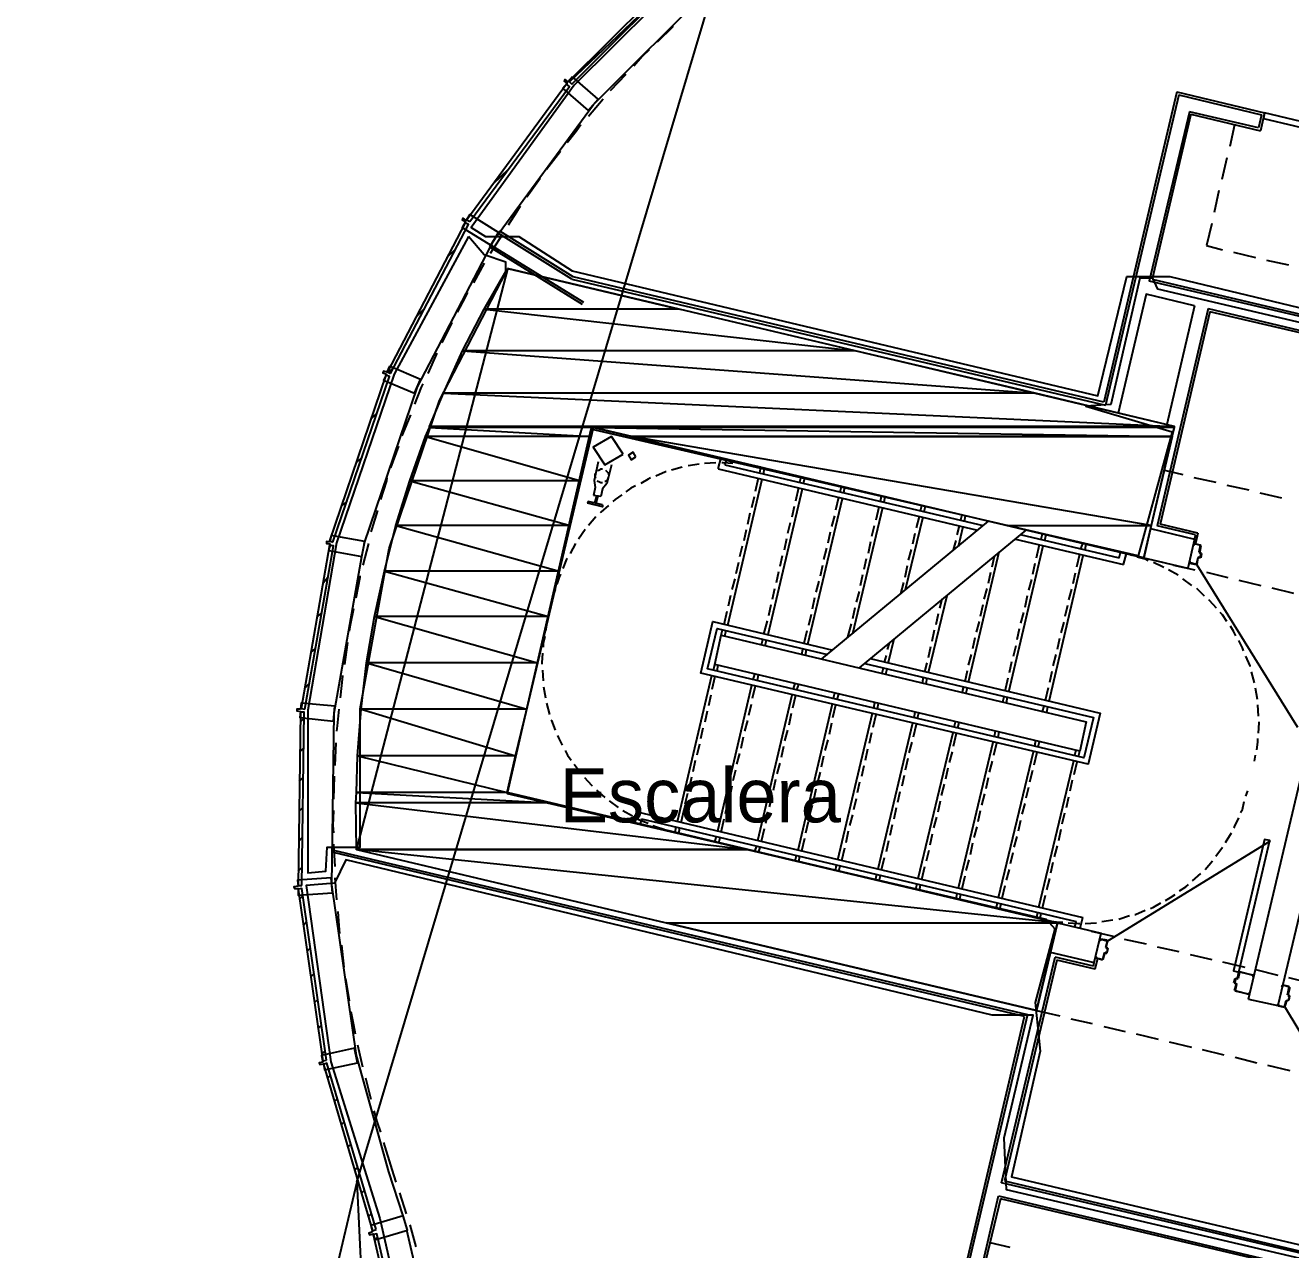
# Model space of a CAD drawing. Header units: feet. Extents: x -84 to 198, y -22 to 181.
# Drawn here: x 21.01 to 49.11, y 111.88 to 139.07 of the extents above; entities that cross this region are included whole.
import ezdxf
from ezdxf.enums import TextEntityAlignment as Align

# ---------------------------------------------------------------- set-up
doc = ezdxf.new("R2010")
doc.units = ezdxf.units.FT
for name, color, linetype in [('A-AREA-COMUN', 252, 'CONTINUOUS'), ('A-AREA-UNIDAD', 30, 'CONTINUOUS'), ('A-LINEA', 7, 'CONTINUOUS'), ('A-MURO-CONCRETO', 8, 'CONTINUOUS'), ('A-NOMBRE-ESPACIO', 2, 'CONTINUOUS')]:
    doc.layers.add(name, color=color, linetype=linetype)

msp = doc.modelspace()

# ---------------------------------------------------------------- linework, layer by layer
at = {"layer": 'A-AREA-COMUN'}
msp.add_lwpolyline([(30.848, 134.3822), (29.2, 131.3244), (27.92, 127.5733), (27.28, 123.8578), (27.28, 120.2489), (27.68, 120.2844), (27.712, 120.8178), (28.448, 120.8178), (28.448, 123.8933), (29.088, 127.4489), (30.208, 130.7378), (31.68, 133.5822), (31.68, 133.8133), (31.2, 133.9733)], close=True, dxfattribs=at)
msp.add_lwpolyline([(51.232, 132.0178), (46.16, 133.2089), (46.048, 133.4578), (45.76, 133.4578), (45.12, 130.6489), (44.56, 130.6133), (46.48, 130.0444), (45.728, 127.2889), (33.568, 130.0978), (31.712, 122.0089), (43.68, 119.2178), (43.872, 119.0044), (43.44, 117.3689), (43.552, 116.2844), (42.912, 113.4933), (58.24, 109.8844)], dxfattribs=at)
at = {"layer": 'A-AREA-UNIDAD'}
for points in [[(35.808, 140.3378), (33.2, 137.7422), (30.912, 134.5778), (31.232, 134.3822), (31.968, 134.3822), (33.152, 133.6178), (44.832, 130.8444), (45.472, 133.4933), (46.432, 133.4933), (52.128, 132.1244)], [(58.16, 109.6178), (42.8, 113.2089), (42.752, 114.3644), (43.392, 117.0844), (42.48, 117.0844), (28.128, 120.5333), (27.872, 120.0178), (27.248, 119.9644), (27.792, 116.0533), (28.88, 112.5689), (29.84, 108.3733)]]:
    msp.add_lwpolyline(points, dxfattribs=at)
at = {"layer": 'A-LINEA'}
for p, q in [((36.6881, 141.2357), (28.3665, 113.3809)), ((36.6881, 141.2357), (28.3665, 113.3809)), ((33.0933, 137.8178), (35.5067, 140.1244)), ((35.4, 139.0444), (35.04, 138.6978)), ((33.0267, 137.7511), (33.0267, 137.7644)), ((34.3467, 137.9778), (34, 137.6178)), ((46.5867, 137.5911), (44.96, 130.6978)), ((46.6267, 137.5244), (45, 130.6311)), ((46.5867, 137.5911), (48.5333, 137.1244)), ((46.6267, 137.5244), (48.4667, 137.0844)), ((33.84, 137.4311), (33.52, 137.0444)), ((46.8667, 137.1511), (45.9733, 133.3911)), ((46.8933, 137.0978), (46.04, 133.4311)), ((48.4, 136.7911), (46.8667, 137.1511)), ((46.8933, 137.0978), (48.44, 136.7244)), ((48.4667, 137.0844), (48.4, 136.7911)), ((48.5333, 137.1244), (48.44, 136.7244)), ((47.8667, 136.8578), (47.76, 136.3778)), ((32.8933, 136.2711), (32.5867, 135.8711)), ((47.6933, 136.1244), (47.5867, 135.6444)), ((31.4, 135.5511), (31.7467, 135.8844)), ((32.44, 135.6711), (32.1467, 135.2578)), ((47.52, 135.4044), (47.4133, 134.9111)), ((47.36, 134.6711), (47.24, 134.1778)), ((31.5467, 134.4978), (31.32, 134.1511)), ((31.6, 134.4178), (31.3333, 134.0044)), ((33.1467, 133.4311), (31.5067, 134.4578)), ((33.1733, 133.4844), (31.5467, 134.4978)), ((30.3733, 133.9111), (30.56, 134.0978)), ((33.3867, 132.8711), (31.32, 134.1511)), ((33.4133, 132.9111), (31.3467, 134.1911)), ((47.24, 134.1778), (47.6, 134.0844)), ((31.2, 133.7911), (30.96, 133.3511)), ((47.84, 134.0311), (48.3333, 133.9111)), ((48.5733, 133.8578), (49.0667, 133.7511)), ((31.7159, 133.6567), (28.3582, 120.754)), ((33.1467, 133.4311), (45, 130.6311)), ((44.96, 130.6978), (33.1733, 133.4844)), ((75.3067, 126.4711), (45.9733, 133.3911)), ((46.04, 133.4311), (75.32, 126.5244)), ((29.6933, 132.6044), (29.88, 132.7911)), ((47.28, 132.7778), (46.1467, 127.9511)), ((47.32, 132.7111), (46.2133, 127.9911)), ((46.9733, 132.8444), (46.36, 130.2044)), ((47.28, 132.7778), (75.24, 126.1778)), ((75.2267, 126.1244), (47.32, 132.7111)), ((30.1467, 131.7911), (29.9467, 131.3378)), ((29.0133, 131.2978), (29.0133, 131.2978)), ((29.08, 131.3644), (29.2, 131.4844)), ((28.6933, 130.3378), (28.8133, 130.4578)), ((29.2933, 129.7244), (29.12, 129.2444)), ((28.36, 129.3644), (28.4933, 129.4844)), ((34.0267, 129.3111), (33.92, 128.8978)), ((35.9733, 129.3244), (35.7333, 129.2844)), ((36.3467, 129.3511), (36.0933, 129.3378)), ((36.4, 129.2178), (36.4667, 129.4711)), ((36.5467, 129.3111), (36.5867, 129.4311)), ((36.5467, 129.3111), (42.28, 127.9644)), ((35.6, 129.2578), (35.36, 129.1911)), ((36.4, 129.2178), (42.16, 127.8578)), ((37.3467, 129.2578), (37.2133, 129.2844)), ((37.2267, 128.7244), (37.2933, 129.0178)), ((37.32, 129.1378), (37.3467, 129.2578)), ((37.4, 129.1111), (37.4267, 129.2311)), ((38.2133, 128.9244), (38.24, 129.0444)), ((38.2933, 128.8978), (38.32, 129.0178)), ((46.3067, 129.1911), (46.72, 129.0978)), ((46.96, 129.0311), (47.4533, 128.9244)), ((33.6667, 128.8044), (33.6267, 128.6311)), ((36.6133, 125.7511), (37.3733, 128.9911)), ((37.5067, 125.5378), (38.2667, 128.7778)), ((38.12, 128.5111), (38.1867, 128.8044)), ((39.1067, 128.7111), (39.1333, 128.8311)), ((39.1867, 128.6978), (39.2133, 128.8178)), ((47.6933, 128.8578), (48.1867, 128.7511)), ((28.0267, 128.3911), (28.16, 128.5111)), ((33.7867, 128.6044), (33.6267, 128.6311)), ((33.6933, 128.6178), (33.6533, 128.4578)), ((33.72, 128.6178), (33.68, 128.4578)), ((37.1467, 128.3644), (37.2, 128.6044)), ((38.3867, 125.3244), (39.16, 128.5644)), ((39.0133, 128.3111), (39.08, 128.5911)), ((40, 128.4978), (40.0267, 128.6178)), ((40.08, 128.4844), (40.1067, 128.6044)), ((48.4267, 128.6844), (48.9067, 128.5778)), ((37.0533, 127.9911), (37.1067, 128.2444)), ((38.04, 128.1511), (38.0933, 128.3911)), ((38.92, 127.9378), (38.9867, 128.1778)), ((39.3867, 125.5644), (40.0533, 128.3644)), ((39.9067, 128.0844), (39.9733, 128.3778)), ((40.8933, 128.2844), (40.92, 128.4044)), ((40.9733, 128.2711), (41, 128.3911)), ((41.7867, 128.0844), (41.8133, 128.2044)), ((41.8667, 128.0578), (41.8933, 128.1778)), ((33.68, 128.1511), (33.52, 127.9644)), ((37.9467, 127.7911), (38, 128.0311)), ((38.6933, 124.9911), (42.4, 128.0578)), ((39.8133, 127.7244), (39.8667, 127.9644)), ((40.56, 126.5378), (40.9467, 128.1511)), ((40.8, 127.9111), (40.8667, 128.1644)), ((41.7067, 127.7511), (41.76, 127.9511)), ((41.7333, 127.4978), (41.84, 127.9378)), ((46, 127.8978), (46.9733, 127.6578)), ((47, 127.7511), (46.1467, 127.9511)), ((47.0533, 127.7911), (46.2133, 127.9911)), ((33.44, 127.8711), (33.2933, 127.6578)), ((36.9733, 127.6311), (37.0267, 127.8711)), ((37.8667, 127.4178), (37.92, 127.6711)), ((38.84, 127.5778), (38.8933, 127.8178)), ((39.5333, 124.8044), (43.24, 127.8578)), ((39.7333, 127.3511), (39.7867, 127.6044)), ((40.72, 127.5511), (40.7733, 127.7911)), ((41.6267, 127.4178), (41.68, 127.6311)), ((43, 127.6578), (45.4, 127.0978)), ((43.1067, 127.7644), (45.3067, 127.2444)), ((43.5733, 127.6578), (43.6, 127.7778)), ((43.6533, 127.6311), (43.68, 127.7644)), ((46.9733, 127.6578), (46.8267, 127.0178)), ((47, 127.7511), (46.9733, 127.6711)), ((47.0533, 127.7911), (47, 127.5644)), ((27.76, 127.4844), (27.8, 127.5244)), ((28.6267, 127.5644), (28.5067, 127.0844)), ((33.2267, 127.5644), (33.1067, 127.3378)), ((36.88, 127.2711), (36.9333, 127.5111)), ((38.7467, 127.2044), (38.8133, 127.4578)), ((40.6267, 127.1911), (40.6933, 127.4311)), ((41.96, 124.4844), (42.64, 127.3778)), ((42.8533, 124.2711), (43.6133, 127.5111)), ((43.4667, 127.2444), (43.5333, 127.5378)), ((44.36, 127.0444), (44.4267, 127.3244)), ((44.4533, 127.4444), (44.4933, 127.5644)), ((44.5467, 127.4311), (44.5733, 127.5511)), ((45.3067, 127.2444), (45.3333, 127.3644)), ((45.3333, 127.3644), (45.4667, 127.3378)), ((45.4, 127.0978), (45.4667, 127.3378)), ((45.5867, 127.2978), (45.4667, 127.3378)), ((46.9733, 127.5644), (47.12, 127.5244)), ((46.9733, 127.5511), (46.9733, 127.5511)), ((47.0805, 127.3757), (47.0954, 127.3516)), ((47.0933, 127.3644), (47.1333, 127.3511)), ((47.1067, 127.5244), (47.1067, 127.5244)), ((47.12, 127.3378), (47.12, 127.3378)), ((47.1333, 127.3378), (47.12, 127.2444)), ((27.8667, 123.7911), (28.48, 127.2711)), ((36.8, 126.8978), (36.8533, 127.1511)), ((37.7733, 127.0578), (37.8267, 127.2978)), ((38.6667, 126.8444), (38.72, 127.0844)), ((39.64, 126.9911), (39.6933, 127.2311)), ((40.5467, 126.8178), (40.6, 127.0711)), ((42.48, 127.0444), (42.5333, 127.2844)), ((43.3867, 126.8844), (43.44, 127.1244)), ((43.7467, 124.0578), (44.5067, 127.2978)), ((45.8533, 127.2444), (46.8267, 127.0178)), ((45.8533, 127.2444), (46.2667, 127.1511)), ((46.5067, 127.0844), (46.9867, 126.9778)), ((47.0533, 127.2444), (47.0267, 127.0978)), ((47.0274, 127.09), (49.2642, 123.4848)), ((47.0779, 127.2572), (47.0539, 127.2424)), ((47.1067, 127.2578), (47.1067, 127.2578)), ((27.6267, 126.6978), (27.72, 126.8044)), ((36.7067, 126.5378), (36.7733, 126.7778)), ((37.6933, 126.6978), (37.7467, 126.9378)), ((39.56, 126.6311), (39.6133, 126.8711)), ((42.4, 126.6844), (42.4533, 126.9244)), ((43.2933, 126.5244), (43.36, 126.7644)), ((44.28, 126.6711), (44.3333, 126.9111)), ((46.6133, 126.8578), (46.4, 126.9778)), ((46.92, 126.6311), (46.72, 126.7778)), ((47.24, 126.9244), (47.72, 126.8044)), ((48.1733, 117.4444), (50.4, 126.8578)), ((32.7733, 126.5378), (32.7333, 126.4044)), ((37.6, 126.3244), (37.6533, 126.5644)), ((38.5733, 126.4844), (38.64, 126.7244)), ((39.4667, 126.2578), (39.5333, 126.4978)), ((40.4533, 126.4444), (40.52, 126.6978)), ((42.3067, 126.3244), (42.3733, 126.5644)), ((44.1867, 126.3111), (44.2533, 126.5511)), ((47.2, 126.3911), (47.0267, 126.5644)), ((47.96, 126.7511), (48.4533, 126.6311)), ((48.6933, 126.5778), (49.1733, 126.4578)), ((51.0533, 126.6978), (48.8267, 117.2978)), ((36.6267, 126.1778), (36.68, 126.4178)), ((37.52, 125.9644), (37.5733, 126.2044)), ((38.4933, 126.1111), (38.5467, 126.3644)), ((41.0667, 124.6978), (41.48, 126.4044)), ((41.32, 126.1244), (41.3733, 126.3244)), ((42.2267, 125.9511), (42.28, 126.2044)), ((43.2133, 126.1511), (43.2667, 126.4044)), ((27.48, 125.9244), (27.5867, 126.0178)), ((36.5333, 125.7644), (36.6, 126.0578)), ((38.4133, 125.7511), (38.4667, 125.9911)), ((39.3867, 125.8978), (39.44, 126.1378)), ((41.24, 125.7644), (41.2933, 126.0044)), ((43.12, 125.7911), (43.1867, 126.0311)), ((44.1067, 125.9511), (44.16, 126.1911)), ((32.5867, 125.7511), (32.56, 125.6178)), ((36.4667, 125.5244), (36.4933, 125.6444)), ((37.4133, 125.5511), (37.4933, 125.8444)), ((39.28, 125.4844), (39.36, 125.7778)), ((41.1467, 125.3911), (41.2, 125.6444)), ((42.1333, 125.5911), (42.2, 125.8311)), ((43.04, 125.4311), (43.0933, 125.6711)), ((44.0133, 125.5778), (44.08, 125.8178)), ((28.16, 125.3644), (28.0933, 124.8711)), ((36.5467, 125.5111), (36.5733, 125.6311)), ((37.36, 125.3111), (37.3867, 125.4311)), ((37.44, 125.2978), (37.4667, 125.4178)), ((38.3067, 125.3511), (38.3733, 125.6311)), ((40.1733, 124.8978), (40.3067, 125.4444)), ((42.0533, 125.2311), (42.1067, 125.4711)), ((43.9333, 125.2178), (43.9867, 125.4578)), ((27.3467, 125.1378), (27.4533, 125.2311)), ((38.2533, 125.0978), (38.28, 125.2178)), ((38.3333, 125.0844), (38.36, 125.2044)), ((40.16, 125.2044), (40.2, 125.3511)), ((41.0667, 125.0311), (41.12, 125.2711)), ((41.96, 124.8578), (42.0267, 125.0978)), ((42.96, 125.0578), (43.0133, 125.2978)), ((43.84, 124.8444), (43.9067, 125.0978)), ((36.2933, 124.7511), (36.32, 124.8711)), ((36.3733, 124.7378), (36.4, 124.8578)), ((40.04, 124.6844), (40.0667, 124.8044)), ((40.0933, 124.9244), (40.1333, 125.0711)), ((40.9867, 124.7111), (41.04, 124.9111)), ((42.8667, 124.6978), (42.92, 124.9378)), ((32.4933, 124.7511), (32.5067, 124.5111)), ((35.4933, 121.3911), (36.2533, 124.6311)), ((36.2667, 124.3244), (36.3333, 124.6178)), ((37.1733, 124.5378), (37.2133, 124.6578)), ((37.2667, 124.5244), (37.2933, 124.6444)), ((40.12, 124.6578), (40.1467, 124.7778)), ((40.9333, 124.4711), (40.96, 124.5911)), ((41.0133, 124.4444), (41.04, 124.5778)), ((41.88, 124.4978), (41.9333, 124.7378)), ((42.7733, 124.2844), (42.84, 124.5778)), ((43.76, 124.4844), (43.8133, 124.7244)), ((48.3067, 124.4711), (48.24, 124.7111)), ((27.2133, 124.3511), (27.3067, 124.4444)), ((32.52, 124.3778), (32.56, 124.1378)), ((36.3867, 121.1778), (37.1467, 124.4178)), ((37.16, 124.1244), (37.2267, 124.4044)), ((38.0667, 124.3378), (38.1067, 124.4578)), ((38.1467, 124.3111), (38.1867, 124.4311)), ((38.96, 124.1244), (38.9867, 124.2444)), ((41.8267, 124.2578), (41.8533, 124.3778)), ((41.8267, 124.2578), (41.84, 124.3511)), ((41.9067, 124.2444), (41.9333, 124.3644)), ((43.6667, 124.0844), (43.7333, 124.3644)), ((48.3733, 124.0978), (48.3333, 124.3511)), ((32.5867, 124.0178), (32.6533, 123.7644)), ((36.1867, 123.9644), (36.24, 124.2044)), ((37.08, 123.7511), (37.1333, 123.9911)), ((37.28, 120.9644), (38.04, 124.2044)), ((38.0533, 123.9111), (38.12, 124.1911)), ((38.1733, 120.7511), (38.9333, 124.0044)), ((38.9467, 123.6978), (39.0133, 123.9778)), ((39.04, 124.0978), (39.08, 124.2178)), ((39.8533, 123.9111), (39.88, 124.0311)), ((39.9333, 123.8844), (39.96, 124.0178)), ((42.72, 124.0444), (42.7467, 124.1644)), ((42.8, 124.0311), (42.8267, 124.1511)), ((43.6, 123.8311), (43.64, 123.9511)), ((48.4, 123.7244), (48.3867, 123.9778)), ((27.12, 123.6044), (27.2, 123.6844)), ((36.1067, 123.6044), (36.16, 123.8444)), ((37.9733, 123.5378), (38.0267, 123.7911)), ((39.0533, 120.5378), (39.8267, 123.7911)), ((39.84, 123.4844), (39.9067, 123.7644)), ((40.7467, 123.6978), (40.7733, 123.8178)), ((40.8267, 123.6844), (40.8533, 123.8044)), ((43.6933, 123.8178), (43.72, 123.9378)), ((36.0133, 123.2311), (36.0667, 123.4711)), ((36.9867, 123.3911), (37.0533, 123.6311)), ((37.88, 123.1778), (37.9467, 123.4178)), ((38.8667, 123.3244), (38.92, 123.5778)), ((39.9467, 120.3378), (40.72, 123.5778)), ((40.7333, 123.2711), (40.8, 123.5511)), ((41.64, 123.4844), (41.6667, 123.6044)), ((41.72, 123.4711), (41.7467, 123.5911)), ((42.5333, 123.2711), (42.56, 123.4044)), ((27.9067, 123.1378), (27.88, 122.6311)), ((35.9333, 122.8711), (35.9867, 123.1111)), ((36.9067, 123.0178), (36.96, 123.2711)), ((38.7733, 122.9644), (38.84, 123.2044)), ((39.76, 123.1244), (39.8133, 123.3644)), ((40.64, 122.9111), (40.7067, 123.1511)), ((40.84, 120.1244), (41.6133, 123.3644)), ((41.6267, 123.0578), (41.6933, 123.3511)), ((41.7333, 119.9111), (42.5067, 123.1511)), ((42.52, 122.8578), (42.5867, 123.1378)), ((42.6133, 123.2578), (42.64, 123.3778)), ((43.4267, 123.0711), (43.4533, 123.1911)), ((43.5067, 123.0444), (43.5333, 123.1644)), ((27.1067, 122.9378), (27.2, 123.0311)), ((36.8133, 122.6578), (36.88, 122.8978)), ((37.8, 122.8178), (37.8533, 123.0578)), ((38.6933, 122.6044), (38.7467, 122.8444)), ((39.6667, 122.7511), (39.72, 123.0044)), ((41.5333, 122.6978), (41.6, 122.9378)), ((42.6267, 119.6978), (43.4, 122.9378)), ((43.4133, 122.6444), (43.48, 122.9244)), ((44.32, 122.8578), (44.3467, 122.9778)), ((44.4, 122.8311), (44.4267, 122.9511)), ((48.3067, 122.7244), (48.3333, 122.8578)), ((35.84, 122.4978), (35.8933, 122.7511)), ((37.7067, 122.4444), (37.7733, 122.6844)), ((39.5867, 122.3911), (39.64, 122.6311)), ((40.56, 122.5378), (40.6133, 122.7911)), ((41.4533, 122.3378), (41.5067, 122.5778)), ((42.4267, 122.4844), (42.4933, 122.7244)), ((43.52, 119.4844), (44.2933, 122.7378)), ((44.3067, 122.4311), (44.3733, 122.7111)), ((27.0933, 122.2844), (27.1867, 122.3644)), ((27.8667, 122.3911), (27.8533, 121.8844)), ((35.76, 122.1378), (35.8133, 122.3778)), ((36.7333, 122.2978), (36.7867, 122.5378)), ((37.6267, 122.0844), (37.68, 122.3244)), ((38.6, 122.2311), (38.6667, 122.4844)), ((39.4933, 122.0311), (39.5467, 122.2711)), ((40.48, 122.1778), (40.5333, 122.4178)), ((42.3467, 122.1244), (42.4, 122.3644)), ((43.32, 122.2711), (43.3867, 122.5244)), ((44.2133, 122.0711), (44.2667, 122.3111)), ((33.6933, 122.0844), (33.88, 121.9244)), ((35.6667, 121.7778), (35.72, 122.0178)), ((36.6533, 121.9244), (36.7067, 122.1778)), ((38.52, 121.8711), (38.5733, 122.1111)), ((40.3867, 121.8178), (40.44, 122.0578)), ((41.36, 121.9644), (41.4267, 122.2178)), ((42.2533, 121.7511), (42.32, 122.0044)), ((43.24, 121.9111), (43.2933, 122.1511)), ((48.12, 121.9511), (48.16, 122.0711)), ((33.9733, 121.8444), (34.1733, 121.6978)), ((36.56, 121.5644), (36.6133, 121.8044)), ((37.5333, 121.7111), (37.6, 121.9644)), ((38.4267, 121.5111), (38.4933, 121.7511)), ((39.4133, 121.6578), (39.4667, 121.8978)), ((41.28, 121.6044), (41.3333, 121.8444)), ((43.1467, 121.5511), (43.2133, 121.7911)), ((44.1333, 121.6978), (44.1867, 121.9378)), ((27.0933, 121.6178), (27.1733, 121.6978)), ((34.28, 121.6311), (34.4933, 121.5111)), ((34.6, 121.6044), (34.5467, 121.3511)), ((34.6, 121.6044), (44.4933, 119.2578)), ((34.6933, 121.4444), (34.6667, 121.3244)), ((34.6933, 121.4444), (44.3467, 119.1644)), ((35.5733, 121.3644), (35.64, 121.6578)), ((36.4667, 121.1511), (36.5333, 121.4444)), ((37.4533, 121.3511), (37.5067, 121.5911)), ((39.32, 121.2978), (39.3867, 121.5378)), ((40.3067, 121.4444), (40.36, 121.6978)), ((41.1867, 121.2444), (41.2533, 121.4844)), ((42.1733, 121.3911), (42.2267, 121.6311)), ((44.04, 121.3378), (44.0933, 121.5778)), ((35.3067, 121.1778), (35.44, 121.1511)), ((35.44, 121.1511), (35.4667, 121.2711)), ((35.52, 121.1244), (35.5467, 121.2444)), ((37.36, 120.9511), (37.4267, 121.2311)), ((38.3467, 121.1378), (38.4, 121.3911)), ((39.24, 120.9244), (39.2933, 121.1778)), ((40.2133, 121.0844), (40.2667, 121.3244)), ((42.08, 121.0311), (42.1467, 121.2711)), ((43.0667, 121.1778), (43.12, 121.4178)), ((43.96, 120.9644), (44.0133, 121.2178)), ((27.08, 120.9511), (27.16, 121.0311)), ((27.8533, 120.8844), (27.88, 120.3911)), ((36.32, 120.9378), (36.36, 121.0578)), ((36.4133, 120.9111), (36.44, 121.0311)), ((38.2533, 120.7378), (38.32, 121.0178)), ((40.1333, 120.7244), (40.1867, 120.9644)), ((41.1067, 120.8711), (41.16, 121.1111)), ((42, 120.6578), (42.0533, 120.9111)), ((42.9733, 120.8178), (43.04, 121.0578)), ((48.6558, 120.9507), (45.0408, 118.73)), ((47.6667, 120.9244), (47.8, 121.1378)), ((27.8533, 120.7511), (43.2667, 117.0978)), ((43.2, 117.0578), (27.8533, 120.6978)), ((28.36, 120.7644), (43.4667, 117.1911)), ((37.2133, 120.7244), (37.2533, 120.8444)), ((37.2933, 120.6978), (37.3333, 120.8311)), ((38.1067, 120.5111), (38.1333, 120.6311)), ((38.1867, 120.4978), (38.2133, 120.6178)), ((39.1467, 120.5244), (39.2133, 120.8044)), ((40.0267, 120.3111), (40.0933, 120.5911)), ((41.0267, 120.5111), (41.08, 120.7511)), ((42.8933, 120.4578), (42.9467, 120.6978)), ((43.8667, 120.6044), (43.9333, 120.8444)), ((47.4533, 120.6178), (47.6, 120.8178)), ((27.0667, 120.2844), (27.1467, 120.3644)), ((39, 120.2978), (39.0267, 120.4178)), ((39.08, 120.2844), (39.1067, 120.4044)), ((40.92, 120.0978), (40.9867, 120.3911)), ((41.9067, 120.2978), (41.9733, 120.5378)), ((42.8, 120.0844), (42.8667, 120.3244)), ((43.7867, 120.2444), (43.84, 120.4844)), ((47.2133, 120.3244), (47.3733, 120.5111)), ((27.88, 120.1378), (27.92, 119.6444)), ((39.8933, 120.0844), (39.92, 120.2178)), ((39.9733, 120.0711), (40, 120.1911)), ((41.8133, 119.8978), (41.88, 120.1778)), ((43.6933, 119.8711), (43.76, 120.1244)), ((46.9333, 120.0711), (47.12, 120.2311)), ((27.0933, 119.6578), (27.1733, 119.7378)), ((40.7867, 119.8844), (40.8133, 120.0044)), ((40.8667, 119.8578), (40.8933, 119.9778)), ((41.68, 119.6711), (41.7067, 119.7911)), ((41.76, 119.6444), (41.7867, 119.7644)), ((42.7067, 119.6844), (42.7733, 119.9644)), ((43.6, 119.4711), (43.6667, 119.7511)), ((42.5733, 119.4578), (42.6, 119.5778)), ((42.6533, 119.4311), (42.68, 119.5644)), ((43.4667, 119.2444), (43.4933, 119.3644)), ((43.5467, 119.2311), (43.5733, 119.3511)), ((43.5467, 119.2311), (43.68, 119.2044)), ((44.44, 119.0178), (44.4933, 119.2578)), ((44.92, 119.1644), (45.16, 119.2044)), ((45.2933, 119.2178), (45.5333, 119.2978)), ((27.1867, 119.0844), (27.2533, 119.1644)), ((43.4667, 117.1911), (43.9333, 119.1378)), ((43.9333, 119.1378), (44.9067, 118.9111)), ((43.9333, 119.1378), (44.44, 119.0178)), ((44.32, 119.0444), (44.3467, 119.1644)), ((44.5467, 119.1244), (44.8, 119.1378)), ((44.68, 118.9511), (45.1733, 118.8444)), ((44.7467, 118.2578), (44.9067, 118.9111)), ((28.0267, 118.6444), (28.08, 118.1511)), ((45.0133, 118.5911), (45.0533, 118.7378)), ((45.04, 118.7378), (45.04, 118.7378)), ((45.4133, 118.7778), (45.9067, 118.6711)), ((27.2667, 118.5111), (27.3333, 118.5778)), ((43.56, 117.0311), (43.88, 118.3778)), ((43.7733, 118.4844), (44.7467, 118.2578)), ((44.7333, 118.1778), (43.88, 118.3778)), ((44.7733, 118.1111), (44.8267, 118.3511)), ((44.9979, 118.4706), (44.9739, 118.4557)), ((45, 118.4711), (45.0267, 118.4578)), ((45.0139, 118.589), (45.0287, 118.565)), ((45.0267, 118.5911), (45.0267, 118.5911)), ((45.0533, 118.5778), (45.0267, 118.5778)), ((45.0267, 118.4711), (45.0267, 118.4711)), ((46.1467, 118.6044), (46.6267, 118.4978)), ((46.88, 118.4311), (47.36, 118.3244)), ((43.92, 118.3111), (43.6, 116.9644)), ((44.7733, 118.1111), (43.92, 118.3111)), ((44.7333, 118.1778), (44.7467, 118.2578)), ((44.9333, 118.3244), (44.9333, 118.3244)), ((47.6, 118.2711), (48.0933, 118.1511)), ((48.3333, 118.0978), (48.8267, 117.9778)), ((27.3467, 117.9378), (27.4133, 118.0044)), ((28.12, 117.8978), (28.2, 117.4044)), ((47.8533, 117.8044), (47.88, 117.8978)), ((47.8667, 117.8044), (47.8667, 117.8044)), ((47.8933, 117.7911), (47.8667, 117.7911)), ((47.8667, 117.6311), (47.9067, 117.7778)), ((47.8933, 117.7778), (47.8933, 117.7778)), ((47.9195, 117.7665), (47.9046, 117.7906)), ((47.92, 117.9111), (47.92, 117.9111)), ((47.9221, 117.885), (47.9461, 117.8998)), ((47.9333, 117.9111), (47.96, 118.0444)), ((47.9733, 118.0444), (47.9733, 118.0444)), ((49.0667, 117.9244), (49.5467, 117.8044)), ((47.88, 117.6311), (47.88, 117.6311)), ((48.1733, 117.5511), (47.88, 117.6178)), ((48.1867, 117.5511), (48.1867, 117.5511)), ((49.0933, 117.7111), (49.0533, 117.5378)), ((49.0539, 117.5357), (49.0687, 117.5116)), ((49.0667, 117.5378), (49.0667, 117.5378)), ((49.0667, 117.5244), (49.0933, 117.5244)), ((49.08, 117.7111), (49.08, 117.7111)), ((27.4267, 117.3644), (27.5067, 117.4311)), ((48.1733, 117.4444), (48.8267, 117.2978)), ((48.84, 117.2978), (48.84, 117.2978)), ((48.9733, 117.2578), (48.84, 117.2844)), ((48.9733, 117.2711), (48.9733, 117.2711)), ((49.0379, 117.4172), (49.0139, 117.4024)), ((49.0667, 117.4044), (49.04, 117.4178)), ((49.0667, 117.4178), (49.0667, 117.4178)), ((41.72, 110.7644), (43.2, 117.0578)), ((43.2667, 117.0978), (41.7733, 110.7911)), ((42.6933, 113.3644), (43.56, 117.0311)), ((43.6, 116.9644), (42.76, 113.4044)), ((43.4667, 117.1911), (43.9867, 117.0711)), ((44.2267, 117.0044), (44.7067, 116.8978)), ((27.5067, 116.7911), (27.5867, 116.8578)), ((44.96, 116.8311), (45.44, 116.7244)), ((45.68, 116.6711), (46.1733, 116.5511)), ((28.3867, 116.4311), (28.4933, 115.9378)), ((46.4133, 116.4978), (46.9067, 116.3778)), ((27.5867, 116.2178), (27.6667, 116.2844)), ((47.1467, 116.3244), (47.6267, 116.2044)), ((47.88, 116.1511), (48.36, 116.0311)), ((48.6, 115.9778), (49.0933, 115.8578)), ((27.72, 115.6844), (27.7867, 115.7511)), ((28.56, 115.6978), (28.68, 115.2178)), ((27.8667, 115.1644), (27.9333, 115.2311)), ((28.0267, 114.6578), (28.0933, 114.7244)), ((28.1733, 114.1511), (28.24, 114.2178)), ((28.96, 114.2578), (29.1467, 113.6578)), ((28.32, 113.6444), (28.3867, 113.6978)), ((29.4, 112.6311), (29.08, 113.6044)), ((29.1467, 113.6578), (29.24, 113.3778)), ((21.0069, 82.2403), (28.3763, 113.3838)), ((29.195, 96.7636), (28.3763, 113.388)), ((58.3867, 109.6578), (42.6933, 113.3644)), ((42.76, 113.4044), (58.4533, 109.6844)), ((28.4667, 113.1244), (28.5333, 113.1911)), ((29.32, 113.1378), (29.4667, 112.6711)), ((42.1467, 111.0178), (42.6267, 113.0711)), ((42.6667, 113.0044), (42.2, 111.0578)), ((42.6267, 113.0711), (51.16, 111.0444)), ((51.0933, 111.0178), (42.6667, 113.0044)), ((28.6267, 112.6178), (28.6933, 112.6844)), ((29.4533, 112.4578), (29.44, 112.4711)), ((29.4533, 112.4444), (29.4533, 112.4578)), ((29.5467, 112.4311), (29.68, 111.9378)), ((28.76, 112.0978), (28.84, 112.1644)), ((30.28, 108.8444), (29.48, 112.3111)), ((42.88, 111.9244), (42.44, 112.0311))]:
    msp.add_line(p, q, dxfattribs=at)
for points in [[(33.1467, 137.7644), (35.7867, 140.4044), (35.72, 140.4578), (33.08, 137.8311), (33.1467, 137.7644)], [(28.5333, 127.5511), (29.72, 131.0444), (31.4267, 134.3244), (33.6267, 137.3111), (36.2533, 139.9378)], [(34.8667, 138.5244), (34.7067, 138.3778), (34.52, 138.1644)], [(30.88, 134.7111), (33.0933, 137.7111), (33.0267, 137.7644), (30.8133, 134.7511), (30.88, 134.7111)], [(33.16, 137.9244), (33.0667, 137.8178), (33, 137.8711), (32.9733, 137.8311), (33.04, 137.7778), (32.9467, 137.6711), (33.5067, 137.1778), (33.7333, 137.4311), (33.16, 137.9244)], [(48.5067, 137.0044), (51.2667, 136.3511), (51.2933, 136.4711), (48.5333, 137.1244), (48.5067, 137.0044)], [(33.3467, 136.8578), (33.24, 136.7111), (33.04, 136.4578)], [(32, 135.0578), (31.92, 134.9244), (31.7333, 134.6311)], [(29.12, 131.3378), (30.8533, 134.6444), (30.7733, 134.6844), (29.0533, 131.3778), (29.12, 131.3378)], [(30.88, 134.8711), (30.8, 134.7378), (30.7333, 134.7911), (30.7067, 134.7511), (30.7867, 134.7111), (30.7067, 134.5778), (31.3467, 134.1911), (31.52, 134.4711), (30.88, 134.8711)], [(43.4667, 117.1911), (43.9333, 119.1378), (31.7067, 122.0311), (33.6267, 130.1378), (45.8533, 127.2444), (46.5333, 130.1644), (31.72, 133.6711)], [(30.8267, 133.1378), (30.7733, 133.0311), (30.6, 132.6978)], [(46.9733, 132.8444), (45.9067, 133.0978), (45.28, 130.4578)], [(30.48, 132.4711), (30.2667, 132.0311), (30.2533, 132.0178)], [(27.84, 127.5911), (29.0933, 131.2711), (29.0133, 131.2978), (27.76, 127.6178), (27.84, 127.5911)], [(29.0933, 131.4978), (29.04, 131.3644), (28.96, 131.3911), (28.9467, 131.3511), (29.0267, 131.3244), (28.96, 131.1911), (29.6533, 130.8978), (29.7867, 131.2044), (29.0933, 131.4978)], [(29.84, 131.1111), (29.8, 131.0311), (29.6533, 130.6578)], [(29.56, 130.4178), (29.3867, 129.9911), (29.3733, 129.9511)], [(34.2842, 129.5462), (34.0285, 129.9423), (33.6225, 129.7027), (33.8781, 129.3066), (34.2842, 129.5462)], [(34.571, 129.4845), (34.5066, 129.5888), (34.4023, 129.5244), (34.4667, 129.4201), (34.571, 129.4845)], [(33.7333, 129.3778), (33.64, 128.9644), (33.6667, 128.8044)], [(36.72, 129.3378), (36.5067, 129.3511), (36.48, 129.3511)], [(37.0933, 129.2978), (36.9333, 129.3244), (36.8533, 129.3378)], [(29.04, 129.0178), (29.0267, 128.9511), (28.8933, 128.5378)], [(33.68, 129.0044), (33.6667, 129.0311), (33.6667, 129.0578), (33.6667, 129.0844), (33.6667, 129.1111), (33.68, 129.1244)], [(33.72, 129.1778), (33.7467, 129.1911), (33.7733, 129.2044), (33.8, 129.2178), (33.8267, 129.2178)], [(33.96, 129.0311), (33.9467, 129.0044), (33.9333, 128.9778), (33.92, 128.9511), (33.8933, 128.9378), (33.88, 128.9378)], [(33.8933, 129.1911), (33.9067, 129.1778), (33.92, 129.1644), (33.9467, 129.1378), (33.96, 129.1111), (33.96, 129.0844)], [(34.8933, 129.0178), (34.84, 128.9911), (34.68, 128.8978)], [(35.24, 129.1511), (35.2267, 129.1511), (35.0133, 129.0578)], [(33.8267, 128.9111), (33.8133, 128.9111), (33.7867, 128.9111), (33.76, 128.9244), (33.7333, 128.9378), (33.7067, 128.9511)], [(33.92, 128.8978), (33.8267, 128.7778), (33.7867, 128.6044)], [(34.56, 128.8444), (34.4533, 128.7911), (34.3467, 128.7111)], [(33.8267, 128.4178), (33.5067, 128.4978), (33.4933, 128.4578)], [(33.8267, 128.4178), (33.8267, 128.3778), (33.4933, 128.4578)], [(34.2533, 128.6444), (34.1067, 128.5378), (34.0533, 128.4978)], [(28.8267, 128.2978), (28.7067, 127.8844), (28.68, 127.8178)], [(33.96, 128.4044), (33.7867, 128.2578), (33.7733, 128.2444)], [(27.7733, 127.5911), (27.6933, 127.6044), (27.6933, 127.5644), (27.7733, 127.5511), (27.7467, 127.4044), (28.48, 127.2711), (28.5467, 127.6044), (27.8, 127.7378), (27.7733, 127.5911)], [(27.2133, 123.8844), (27.8533, 127.5111), (27.76, 127.5244), (27.1333, 123.8978), (27.2133, 123.8844)], [(47.08, 127.3778), (47.1067, 127.5244), (46.9733, 127.5511), (46.96, 127.5244), (46.96, 127.5511)], [(47.08, 127.2578), (47.1067, 127.2578), (47.12, 127.3378), (47.0933, 127.3511)], [(47.12, 127.5111), (47.0933, 127.3778), (47.0933, 127.3778)], [(33.04, 127.2311), (33.0267, 127.2178), (32.9467, 127.0044)], [(45.9467, 127.1778), (45.88, 127.2178), (45.7067, 127.2578)], [(46.2933, 127.0311), (46.2667, 127.0444), (46.0667, 127.1378)], [(47.0533, 127.2444), (47.0133, 127.0978), (46.8667, 127.1378), (46.88, 127.1644), (46.8667, 127.1644), (46.8667, 127.1378), (46.8667, 127.1378)], [(46.8667, 127.1244), (47.0133, 127.0978), (47.0133, 127.0978)], [(47.1067, 127.2444), (47.0667, 127.2444), (47.0667, 127.2444)], [(28.44, 126.8444), (28.44, 126.8044), (28.3467, 126.3511)], [(32.8933, 126.8844), (32.8667, 126.8178), (32.8133, 126.6578)], [(47.4667, 126.1244), (47.3067, 126.2978), (47.2933, 126.3111)], [(28.2933, 126.1111), (28.2133, 125.7111), (28.2, 125.6178)], [(47.6933, 125.8311), (47.6, 125.9778), (47.5467, 126.0311)], [(39.7733, 125.0044), (44.88, 123.7911), (44.6133, 122.6578), (36.0133, 124.6844), (36.28, 125.8311), (38.9467, 125.1911)], [(39.6533, 124.8978), (44.7333, 123.6978), (44.52, 122.8044), (36.16, 124.7778), (36.3733, 125.6711), (38.8267, 125.0978)], [(47.8933, 125.5111), (47.84, 125.6178), (47.7733, 125.7244)], [(32.5467, 125.4978), (32.5067, 125.3378), (32.5067, 125.2578)], [(36.32, 124.8711), (36.4667, 125.5244), (44.5733, 123.6044), (44.4267, 122.9511), (36.32, 124.8711)], [(48.0667, 125.1778), (48.04, 125.2444), (47.96, 125.4044)], [(32.4933, 125.1244), (32.48, 124.9111), (32.48, 124.8844)], [(48.2133, 124.8311), (48.2133, 124.8444), (48.12, 125.0578)], [(28.0533, 124.6311), (28.0533, 124.6178), (28, 124.1378)], [(27.12, 123.8844), (27.04, 123.8844), (27.04, 123.8444), (27.12, 123.8311), (27.1067, 123.6978), (27.8533, 123.6178), (27.88, 123.9511), (27.1333, 124.0178), (27.12, 123.8844)], [(27.1467, 119.9644), (27.2, 123.8178), (27.12, 123.8178), (27.0667, 119.9644), (27.1467, 119.9644)], [(29.08, 113.6044), (28.36, 116.1911), (27.8133, 119.9778), (27.8667, 123.7911)], [(27.9733, 123.8844), (27.9333, 123.5111), (27.92, 123.3911)], [(32.68, 123.6444), (32.6933, 123.6311), (32.7733, 123.4178)], [(48.4, 123.3511), (48.4133, 123.5778), (48.4133, 123.6044)], [(32.8267, 123.2978), (32.8533, 123.2444), (32.9333, 123.0844)], [(48.36, 122.9778), (48.3867, 123.1511), (48.3867, 123.2311)], [(33, 122.9644), (33.0533, 122.8578), (33.1333, 122.7511)], [(33.2, 122.6578), (33.3067, 122.5111), (33.3467, 122.4578)], [(33.4267, 122.3644), (33.5867, 122.1911), (33.6, 122.1778)], [(48, 121.5911), (48.04, 121.6578), (48.08, 121.8311)], [(27.8533, 121.6311), (27.84, 121.2978), (27.8533, 121.1378)], [(34.6, 121.4444), (34.6267, 121.4311), (34.84, 121.3511)], [(47.8533, 121.2444), (47.8667, 121.2711), (47.96, 121.4711)], [(34.9467, 121.2978), (35.0267, 121.2711), (35.1867, 121.2178)], [(47.96, 118.0444), (48.6533, 120.9644), (48.5333, 120.9911), (47.84, 118.0711), (47.96, 118.0444)], [(27.0667, 119.9511), (26.9733, 119.9378), (26.9867, 119.8978), (27.0667, 119.8978), (27.0667, 119.7511), (27.8267, 119.8044), (27.8, 120.1378), (27.0533, 120.0844), (27.0667, 119.9511)], [(27.6933, 116.0844), (27.1467, 119.8978), (27.0667, 119.8844), (27.6133, 116.0711), (27.6933, 116.0844)], [(46.3333, 119.6311), (46.44, 119.6978), (46.5467, 119.7644)], [(46.64, 119.8444), (46.7867, 119.9378), (46.84, 119.9911)], [(46, 119.4578), (46.0667, 119.4844), (46.2267, 119.5778)], [(27.9467, 119.3911), (27.9733, 119.0711), (27.9867, 118.8978)], [(43.8, 119.1778), (43.96, 119.1511), (44.0533, 119.1511)], [(45.6533, 119.3244), (45.6667, 119.3244), (45.88, 119.4178)], [(44.1733, 119.1378), (44.4, 119.1244), (44.4267, 119.1244)], [(44.88, 118.7778), (44.88, 118.7511), (44.8933, 118.7511), (44.8933, 118.7778), (45.04, 118.7378), (45, 118.5911)], [(45.04, 118.7511), (44.8933, 118.7778), (44.8933, 118.7778)], [(44.9733, 118.4711), (44.9333, 118.3244), (44.8, 118.3511), (44.8, 118.3778), (44.7867, 118.3911), (44.7867, 118.3644)], [(44.9333, 118.3111), (44.8, 118.3511), (44.8, 118.3511)], [(44.9467, 118.3244), (44.9867, 118.4578), (44.9867, 118.4578)], [(45.0133, 118.5778), (45.0533, 118.5644), (45.0267, 118.4711), (45, 118.4844)], [(45.04, 118.4711), (45.0533, 118.5644), (45.0533, 118.5644)], [(47.9733, 118.0578), (48.28, 117.9778), (48.28, 117.9778)], [(47.92, 117.8844), (47.8933, 117.8978), (47.8667, 117.8044), (47.8933, 117.7911)], [(47.92, 117.8978), (47.8933, 117.8978), (47.8933, 117.8978)], [(48.2933, 117.9644), (48.28, 117.9378), (48.28, 117.9511), (48.28, 117.9778), (47.9733, 118.0444), (47.9467, 117.8978)], [(47.9067, 117.7644), (47.88, 117.6311), (48.1867, 117.5511), (48.1867, 117.5778), (48.2, 117.5778), (48.1867, 117.5511)], [(49.04, 117.5378), (49.08, 117.7111), (48.9467, 117.7511), (48.9333, 117.7244), (48.92, 117.7244), (48.9333, 117.7511)], [(49.08, 117.7244), (48.9467, 117.7511), (48.9467, 117.7511)], [(49.04, 117.4178), (49.0667, 117.4178), (49.0933, 117.5111), (49.0533, 117.5111)], [(49.08, 117.4178), (49.0933, 117.5111), (49.0933, 117.5111)], [(48.8267, 117.2978), (48.8267, 117.3244), (48.84, 117.3244), (48.84, 117.2978), (48.9733, 117.2711), (49.0133, 117.4044)], [(48.9867, 117.2578), (49.0267, 117.4044), (49.0267, 117.4044)], [(48.9874, 117.2602), (51.1502, 113.6758), (54.8021, 115.7413)], [(28.24, 117.1644), (28.2933, 116.8711), (28.3333, 116.6711)], [(27.6133, 116.0444), (27.5333, 116.0311), (27.5467, 115.9911), (27.6267, 116.0044), (27.6533, 115.8711), (28.3867, 116.0311), (28.32, 116.3511), (27.5867, 116.1911), (27.6133, 116.0444)], [(28.8, 112.3244), (27.7067, 116.0178), (27.6267, 115.9911), (28.72, 112.2978), (28.8, 112.3244)], [(28.7467, 114.9644), (28.8133, 114.7244), (28.8933, 114.4844)], [(28.72, 112.2711), (28.64, 112.2444), (28.6533, 112.2044), (28.7333, 112.2311), (28.7733, 112.0978), (29.4933, 112.3111), (29.4, 112.6311), (28.68, 112.4178), (28.72, 112.2711)], [(29.68, 108.4844), (28.8133, 112.2311), (28.7333, 112.2178), (29.6, 108.4578), (29.68, 108.4844)]]:
    msp.add_lwpolyline(points, dxfattribs=at)
at = {"layer": 'A-MURO-CONCRETO'}
for points in [[(31.72, 133.6711), (35.5333, 132.7644), (31.2, 132.7644), (31.72, 133.6711), (31.72, 133.6711)], [(31.2, 132.7644), (39.44, 131.8444), (30.72, 131.8444), (31.2, 132.7644), (31.2, 132.7644)], [(35.5333, 132.7644), (31.2, 132.7644), (39.44, 131.8444), (35.5333, 132.7644)], [(30.72, 131.8444), (43.44, 130.8978), (30.2933, 130.8978), (30.72, 131.8444), (30.72, 131.8444)], [(39.44, 131.8444), (30.72, 131.8444), (43.44, 130.8978), (39.44, 131.8444)], [(30.2933, 130.8978), (46.5333, 130.1644), (29.9867, 130.1644), (30.2933, 130.8978), (30.2933, 130.8978)], [(43.44, 130.8978), (30.2933, 130.8978), (46.5333, 130.1644), (43.44, 130.8978)], [(29.9867, 130.1378), (33.5733, 129.9378), (29.8933, 129.9378), (29.9867, 130.1378), (29.9867, 130.1378)], [(46.5333, 130.1644), (29.9867, 130.1644), (46.5333, 130.1378), (46.5333, 130.1644)], [(29.9867, 130.1644), (46.5333, 130.1378), (29.9867, 130.1378), (29.9867, 130.1644), (29.9867, 130.1644)], [(33.6267, 130.1378), (29.9867, 130.1378), (33.5733, 129.9378), (33.6267, 130.1378)], [(46.5333, 130.1378), (33.6267, 130.1378), (46.48, 129.9378), (46.5333, 130.1378)], [(33.6267, 130.1378), (46.48, 129.9378), (34.48, 129.9378), (33.6267, 130.1378), (33.6267, 130.1378)], [(29.8933, 129.9378), (33.3467, 128.9511), (29.5467, 128.9511), (29.8933, 129.9378), (29.8933, 129.9378)], [(33.5733, 129.9378), (29.8933, 129.9378), (33.3467, 128.9511), (33.5733, 129.9378)], [(34.48, 129.9378), (42.8267, 127.9644), (46.0133, 127.9644), (34.48, 129.9378)], [(34.48, 129.9378), (46.48, 129.9378), (46.0133, 127.9644), (34.48, 129.9378), (34.48, 129.9378)], [(29.5467, 128.9511), (33.1067, 127.9644), (29.24, 127.9644), (29.5467, 128.9511), (29.5467, 128.9511)], [(33.3467, 128.9511), (29.5467, 128.9511), (33.1067, 127.9644), (33.3467, 128.9511)], [(29.24, 127.9644), (32.8667, 126.9511), (28.9867, 126.9511), (29.24, 127.9644), (29.24, 127.9644)], [(33.1067, 127.9644), (29.24, 127.9644), (32.8667, 126.9511), (33.1067, 127.9644)], [(42.8267, 127.9644), (46.0133, 127.9644), (45.8533, 127.2444), (42.8267, 127.9644), (42.8267, 127.9644)], [(28.9867, 126.9511), (32.6267, 125.9378), (28.76, 125.9378), (28.9867, 126.9511), (28.9867, 126.9511)], [(32.8667, 126.9511), (28.9867, 126.9511), (32.6267, 125.9378), (32.8667, 126.9511)], [(28.76, 125.9378), (32.3867, 124.9111), (28.5867, 124.9111), (28.76, 125.9378), (28.76, 125.9378)], [(32.6267, 125.9378), (28.76, 125.9378), (32.3867, 124.9111), (32.6267, 125.9378)], [(28.5867, 124.9111), (32.1467, 123.8844), (28.4667, 123.8844), (28.5867, 124.9111), (28.5867, 124.9111)], [(32.3867, 124.9111), (28.5867, 124.9111), (32.1467, 123.8844), (32.3867, 124.9111)], [(28.4667, 123.8844), (31.8933, 122.8444), (28.3867, 122.8444), (28.4667, 123.8844), (28.4667, 123.8844)], [(32.1467, 123.8844), (28.4667, 123.8844), (31.8933, 122.8444), (32.1467, 123.8844)], [(28.3867, 122.8444), (31.7067, 122.0311), (28.36, 122.0311), (28.3867, 122.8444), (28.3867, 122.8444)], [(31.8933, 122.8444), (28.3867, 122.8444), (31.7067, 122.0311), (31.8933, 122.8444)], [(28.36, 122.0311), (32.6533, 121.8044), (28.3467, 121.8044), (28.36, 122.0311), (28.36, 122.0311)], [(31.7067, 122.0311), (28.36, 122.0311), (32.6533, 121.8044), (31.7067, 122.0311)], [(32.6533, 121.8044), (28.3467, 121.8044), (37.04, 120.7644), (32.6533, 121.8044)], [(28.3467, 121.8044), (37.04, 120.7644), (28.36, 120.7644), (28.3467, 121.8044), (28.3467, 121.8044)], [(28.36, 120.7644), (35.24, 119.1378), (43.9333, 119.1378), (28.36, 120.7644)], [(28.36, 120.7644), (37.04, 120.7644), (43.9333, 119.1378), (28.36, 120.7644), (28.36, 120.7644)], [(35.24, 119.1378), (43.9333, 119.1378), (43.4667, 117.1911), (35.24, 119.1378), (35.24, 119.1378)]]:
    msp.add_lwpolyline(points, dxfattribs=at)

# ---------------------------------------------------------------- texts
at = {"layer": 'A-NOMBRE-ESPACIO'}
msp.add_text('Escalera', height=1.2, dxfattribs=at).set_placement((36, 121.3689), align=Align.CENTER)

doc.saveas('drawing.dxf')
